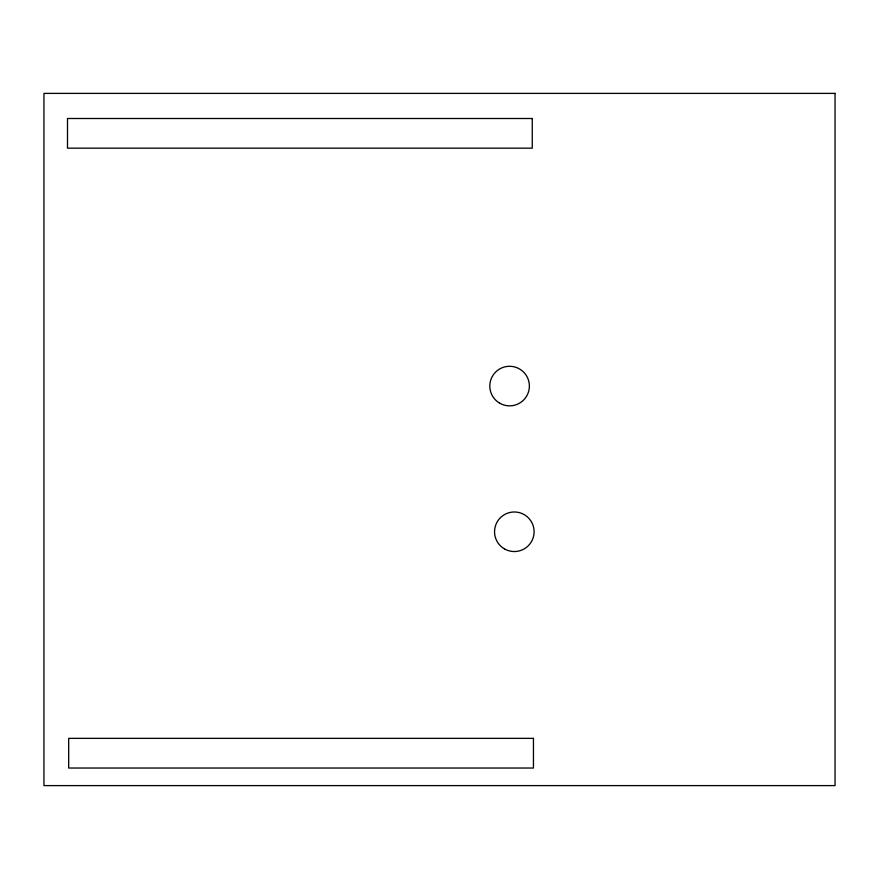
<?xml version="1.0" encoding="UTF-8"?>
<svg xmlns="http://www.w3.org/2000/svg" width="879" height="879" viewBox="0 0 879 879"><rect width="100%" height="100%" fill="white"/><g stroke="black" fill="none" stroke-linecap="round" stroke-linejoin="round"><path stroke-width="1.32" d="M835.05 93.394L43.95 93.394L43.95 785.606L835.05 785.606L835.05 93.394M532.267 118.5L67.496 118.5L67.496 148.166L532.267 148.166L532.267 118.5M533.454 738.36L68.683 738.36L68.683 768.026L533.454 768.026L533.454 738.36M499.711 403.197A19.777 19.777 0 0 0 529.378 386.068A19.777 19.777 0 0 0 499.711 368.938A19.777 19.777 0 0 0 499.711 403.197M504.436 548.892A19.777 19.777 0 0 0 534.102 531.762A19.777 19.777 0 0 0 504.436 514.633A19.777 19.777 0 0 0 504.436 548.892"/></g></svg>
